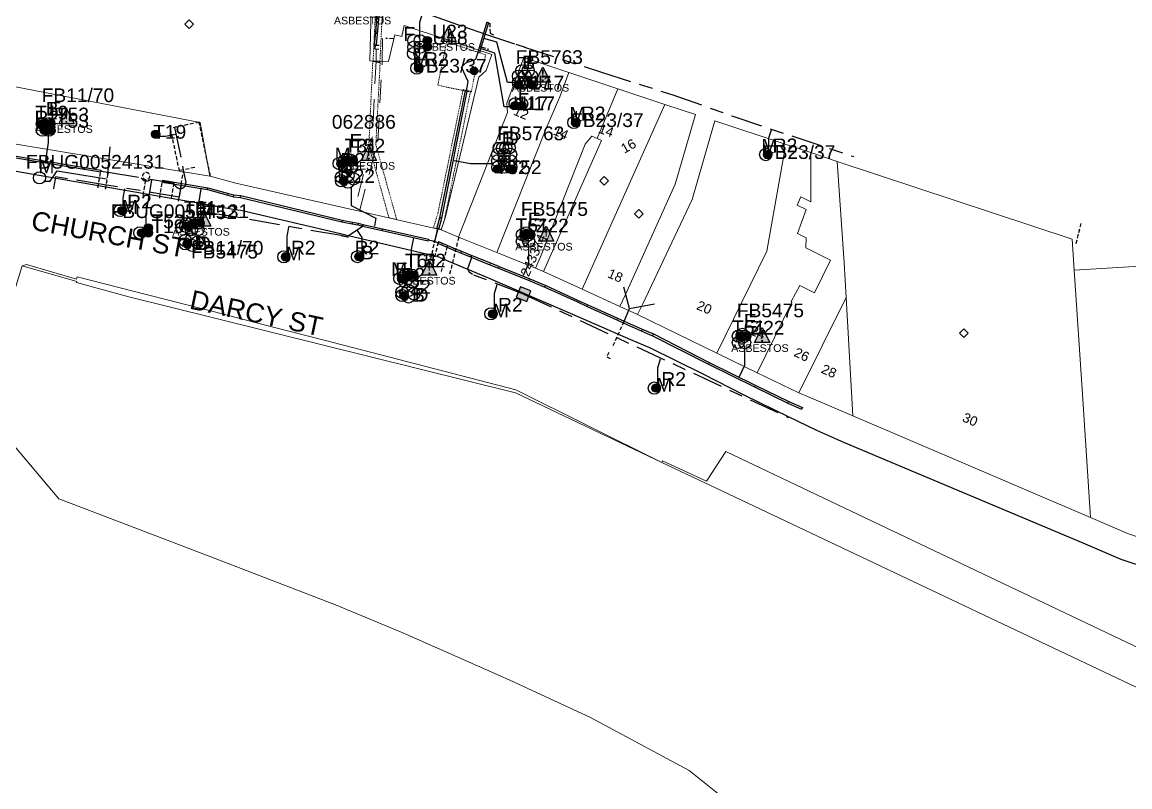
# Model space of a CAD drawing. Header units: metres. Extents: x 313711 to 315840, y 6256069 to 6257554.
# Drawn here: x 315224.9 to 315370.2, y 6256313 to 6256413.3 of the extents above; entities that cross this region are included whole.
import ezdxf
from ezdxf.enums import TextEntityAlignment as Align

# ---------------------------------------------------------------- set-up
doc = ezdxf.new("R2010")
doc.units = ezdxf.units.M
for name, pattern in [('Cable Exist UG', [8.2, 4, -1.2, 1.8, -1.2]), ('Dash', [5, 3, -2]), ('DASHED', [0.75, 0.5, -0.25]), ('HIDDEN', [0.375, 0.25, -0.125]), ('HIDDEN2', [0.1875, 0.125, -0.0625])]:
    doc.linetypes.add(name, pattern=pattern)
doc.layers.get('0').update_dxf_attribs({"color": 6})
for name, color, linetype in [('_User DUCT CONFIGS', 7, 'Continuous'), ('_User EARTHING', 7, 'Continuous'), ('Duct_SP_EXT', 7, 'Continuous'), ('Equip_LV_EXT', 7, 'Continuous'), ('Mains_HV_EXT', 7, 'Continuous'), ('Services_SP_EXT', 7, 'Continuous'), ('SupportsUG_SP_LV_SL_EXT', 7, 'Continuous'), ('Trench_SP_EXT', 7, 'Continuous')]:
    doc.layers.add(name, color=color, linetype=linetype)
for name, color, linetype, lineweight in [('Cadastre Easements_SP_EXT', 9, 'Continuous', 5), ('Cadastre Land Parcels_SP_EXT', 9, 'Continuous', 5), ('Cadastre Other Property_SP_EXT', 9, 'HIDDEN', 5), ('Cadastre Road Names_SP_HV_LV_SL_EXT', 9, 'Continuous', 5), ('Cadastre Roads_SP_EXT', 9, 'Continuous', 5)]:
    doc.layers.add(name, color=color, linetype=linetype, lineweight=lineweight)
doc.layers.add('UNKNOWN_FEATURES', color=1, linetype='DASHED', plot=False)
doc.styles.add('COLUMN_LABEL', font='arial.ttf')
doc.styles.add('iecNAME', font='times.ttf')
doc.styles.add('POLE_LABEL', font='arial.ttf')
doc.styles.get("Standard").update_dxf_attribs({"font": 'arial.ttf'})
doc.linetypes.add('Cable P UG', pattern='A,6,-0.5,["P",Standard,S=1.7,R=0,X=0.5,Y=-1],-2.9', length=9.4)

# ---------------------------------------------------------------- blocks, each defined once
blk = doc.blocks.new('COLUMN_EXT')
blk.add_hatch(color=256).paths.add_polyline_path([(-1.49, 1.48), (-1.49, -1.49), (1.48, -1.49), (1.48, 1.48)])
blk.add_lwpolyline([(-1.49, -1.49), (1.48, -1.49), (1.48, 1.48), (-1.49, 1.48)], close=True)
for tag, height, style, flags, p in [('ASSET_NUM', 2.5, 'COLUMN_LABEL', 8, (2, 2)), ('STRUCTURE_PLANT_NUMBER', 0.2, 'POLE_LABEL', 9, (1.81, 0.03)), ('STREET_CODE', 0.2, 'COLUMN_LABEL', 9, (1.81, -0.2))]:
    blk.add_attdef(tag, text='', height=height, dxfattribs=dict(style=style, flags=flags)).set_placement(p, align=Align.MIDDLE_LEFT)
at = {"flags": 1}
blk.add_attdef('Z', (1.81, -2.35), '', height=0.2, dxfattribs=at)
at = {"flags": 9}
for tag, p in [('COLUMN_TYPE', (1.81, -0.4)), ('OWNED_BY', (1.81, -0.6)), ('STATE', (1.81, -0.8)), ('USAGE', (1.81, -1)), ('STREETNAME', (1.81, -1.6)), ('SUBURB', (1.81, -1.8)), ('LEGEND', (1.81, -1.2)), ('LOCATION', (1.81, -1.4)), ('NOTES', (1.81, -2))]:
    blk.add_attdef(tag, text='', height=0.2, dxfattribs=at).set_placement(p, align=Align.MIDDLE_LEFT)
blk = doc.blocks.new('DUCT_EXT')
blk.add_circle((0, 0.8), 0.8)
at = {"flags": 1}
blk.add_attdef('Z', (0, 0), '', height=0.2, dxfattribs=at)
at = {"flags": 9}
for tag, p in [('DUCT_CODE', (0, 0)), ('XSECT_TYPE', (0, -0.2)), ('STATE', (0, -0.6)), ('FB_REFERENCE', (0, -0.4)), ('NOTES', (0, -0.8))]:
    blk.add_attdef(tag, text='', height=0.2, dxfattribs=at).set_placement(p, align=Align.MIDDLE_LEFT)
blk = doc.blocks.new('CCP_EXT')
at = {"flags": 9}
for tag, p in [('LEGEND', (0, -1.4)), ('STATE', (0, -1.8)), ('LIFE_SUPPORT', (0, -1.6)), ('NOTES', (0, -2))]:
    blk.add_attdef(tag, text='', height=0.2, dxfattribs=at).set_placement(p, align=Align.MIDDLE_LEFT)
blk.add_wipeout([(0, 0.57), (0.57, 0), (0, -0.57), (-0.57, 0)])
blk.add_lwpolyline([(-0.57, 0), (0, 0.57), (0.57, 0), (0, -0.57), (-0.57, 0)])
at = {"flags": 1}
blk.add_attdef('Z', (0, 0), '', height=0.2, dxfattribs=at)
at = {"flags": 9}
for tag, p in [('CCP_TYPE', (0, 0)), ('CONSTRUCTED_VOLTAGE', (0, -0.2)), ('OPERATING_VOLTAGE', (0, -0.6)), ('ORIENTATION', (0, -0.8)), ('OWNED_BY', (0, -1)), ('NO_PHASES', (0, -0.4)), ('USAGE', (0, -1.2))]:
    blk.add_attdef(tag, text='', height=0.2, dxfattribs=at).set_placement(p, align=Align.MIDDLE_LEFT)
blk = doc.blocks.new('WARNING_FEATURE_EXT')
h = blk.add_hatch(color=2)
h.dxf.hatch_style = 1
h.paths.add_polyline_path([(0, 1.99), (-0.99, 0), (1, 0)])
at = {"color": 18, "true_color": 0x000000}
blk.add_lwpolyline([(-0.99, 0), (0, 1.99), (1, 0)], close=True, dxfattribs=at)
at = {"color": 18, "true_color": 0x000000, "insert": (0, 0.87), "char_height": 1.5, "attachment_point": 5, "line_spacing_factor": 1.5, "style": 'iecNAME'}
blk.add_mtext_dynamic_manual_height_columns('!', width=1.5, gutter_width=4, heights=[0], dxfattribs=at)
at = {"color": 2, "flags": 1}
for tag, p in [('STATE', (1.19, 2.01)), ('HAZMAT_ID', (1.19, 0.72))]:
    blk.add_attdef(tag, p, '', height=0.8, dxfattribs=at)
at = {"color": 2}
blk.add_attdef('WARNING_TYPE', text='', height=1, dxfattribs=at).set_placement((-4.07, -1.22), (4.88, -1.22), align=Align.ALIGNED)
at = {"color": 2, "flags": 1}
blk.add_attdef('WARNING_DESC', text='', height=0.8, dxfattribs=at).set_placement((1.19, -0.56), align=Align.MIDDLE_CENTER)
blk = doc.blocks.new('CABLE_LARGE_EXT')
h = blk.add_hatch(color=256)
edge = h.paths.add_edge_path()
edge.add_arc((0, 0.55), 0.55, 0, 360)
blk.add_circle((0, 0.55), 0.55)
at = {"flags": 1}
blk.add_attdef('Z', (0, 0), '', height=0.2, dxfattribs=at)
at = {"flags": 9}
for tag, p in [('COND_CODE', (0, 0)), ('STATE', (0, -0.4)), ('XSECT_SIZE', (0, -0.6)), ('FB_REFERENCE', (0, -0.2)), ('NOTES', (0, -0.8))]:
    blk.add_attdef(tag, text='', height=0.2, dxfattribs=at).set_placement(p, align=Align.MIDDLE_LEFT)
blk = doc.blocks.new('CONNECTOR_NODE_EXT')
h = blk.add_hatch(color=256)
edge = h.paths.add_edge_path()
edge.add_arc((0, 0), 0.5, 0, 360)
blk.add_circle((0, 0), 0.5)
at = {"flags": 1}
blk.add_attdef('Z', (0, 0), '', height=0.2, dxfattribs=at)
at = {"flags": 9}
for tag, p in [('CONNECTOR_TYPE', (0, 0)), ('CONSTRUCTED_VOLTAGE', (0, -0.2)), ('OPERATING_VOLTAGE', (0, -0.6)), ('ORIENTATION', (0, -0.8)), ('SUBTYPE', (0, -1)), ('NO_PHASES', (0, -0.4)), ('USAGE', (0, -1.2)), ('NOTES', (0, -1.4))]:
    blk.add_attdef(tag, text='', height=0.2, dxfattribs=at).set_placement(p, align=Align.MIDDLE_LEFT)

msp = doc.modelspace()

# ---------------------------------------------------------------- linework, layer by layer
at = {"layer": '_User DUCT CONFIGS'}
for points in [[(315277.09, 6256411.27), (315277.09, 6256413.27), (315277.55, 6256414.83)], [(315288.98, 6256402.16), (315288.14, 6256402.16), (315286.91, 6256409.22), (315285.03, 6256409.81)], [(315289.5, 6256405.37), (315288.58, 6256405.38), (315287.18, 6256410.67), (315285.49, 6256411.16)], [(315277.08, 6256407.79), (315277.08, 6256408.68)], [(315297.65, 6256400.76), (315297.65, 6256401.6)], [(315228.33, 6256398.68), (315228.33, 6256397.49), (315227.95, 6256395.14)], [(315242.84, 6256398.32), (315243.69, 6256398.32), (315244.98, 6256398.59)], [(315322.85, 6256396.47), (315322.85, 6256398.11), (315323.21, 6256399.15)], [(315286.64, 6256394.71), (315283.7, 6256394.71), (315281.59, 6256395.11)], [(315227.73, 6256392.44), (315228.55, 6256392.44), (315229.47, 6256393.77), (315235.95, 6256392.73)], [(315241.18, 6256386.24), (315241.18, 6256388.18), (315241.9, 6256392.57)], [(315238.16, 6256389.2), (315238.16, 6256390.2), (315238.36, 6256391.41)], [(315247.93, 6256387.33), (315247.93, 6256388.68), (315248.38, 6256391.41)], [(315268.07, 6256391.71), (315268.07, 6256389.25), (315271.31, 6256387.59), (315271.12, 6256386.54)], [(315259.68, 6256383.02), (315259.68, 6256385.19), (315259.87, 6256386.39)], [(315269.49, 6256382.9), (315269.49, 6256385.06), (315268.89, 6256385.97)], [(315275.96, 6256380.52), (315275.96, 6256383.48), (315276.27, 6256384.98)], [(315291.31, 6256384.15), (315291.31, 6256381.58), (315290.65, 6256380.06)], [(315286.85, 6256375.54), (315286.85, 6256377.7), (315287.24, 6256378.87)], [(315319.65, 6256370.85), (315319.65, 6256368.27), (315318.99, 6256366.76)], [(315308.28, 6256365.8), (315308.28, 6256367.97), (315308.67, 6256369.14)]]:
    msp.add_lwpolyline(points, dxfattribs=at)
at = {"layer": 'Cadastre Easements_SP_EXT', "linetype": 'Dash'}
msp.add_lwpolyline([(315271.55, 6256397.72), (315272.15, 6256408.16), (315272.3, 6256419.72), (315270.27, 6256431.96), (315272.01, 6256438.96), (315272.33, 6256440.61), (315271.4, 6256440.82), (315271.03, 6256439.31), (315269.31, 6256432.2), (315271.38, 6256419.76), (315271.33, 6256408.18), (315270.84, 6256398.18), (315268.53, 6256388.63), (315269.16, 6256388.48), (315271.55, 6256397.72)], close=True, dxfattribs=at)
at = {"layer": 'Cadastre Land Parcels_SP_EXT', "linetype": 'Continuous'}
for points in [[(315207.09, 6256432.56), (315212.44, 6256407.01), (315248.27, 6256400.11), (315249.54, 6256393.1), (315249.58, 6256393.1), (315252.95, 6256392.16), (315267.21, 6256388.93), (315268.53, 6256388.63), (315269.16, 6256388.48), (315279.86, 6256386.06), (315280.39, 6256387.64), (315284.81, 6256406.09), (315285.77, 6256406.94), (315286.51, 6256409.03), (315275.03, 6256412.85), (315274.7, 6256411.41), (315273.81, 6256411.61), (315272.96, 6256408.14), (315270.52, 6256408.2), (315270.52, 6256408.2), (315270.8, 6256419.99)], [(315270.8, 6256419.99), (315270.52, 6256408.2), (315272.96, 6256408.14), (315273.81, 6256411.61), (315274.7, 6256411.41), (315275.03, 6256412.85), (315286.51, 6256409.03), (315285.77, 6256406.94), (315284.81, 6256406.09), (315280.39, 6256387.64), (315279.86, 6256386.06), (315282.15, 6256385.07), (315282.74, 6256386.66), (315288.58, 6256401.43), (315288.47, 6256402.64), (315290.73, 6256408.65), (315296.62, 6256406.68), (315303.04, 6256404.54), (315309.2, 6256402.5), (315313.23, 6256401.18), (315310.56, 6256392.05), (315304.06, 6256377.55), (315303.3, 6256376.01), (315305.65, 6256374.93), (315306.33, 6256376.36), (315312.8, 6256390.02), (315315.8, 6256400.33), (315324.89, 6256397.32), (315328.36, 6256396.17), (315331.82, 6256395.03), (315362.65, 6256384.82), (315362.94, 6256380.74), (315376.55, 6256381.61)], [(315380.85, 6256342.62), (315370.05, 6256346.18), (315365.05, 6256348.32), (315333.89, 6256361.65), (315330.21, 6256363.23), (315326.8, 6256364.68), (315321.35, 6256367.29), (315316.04, 6256369.88), (315305.65, 6256374.93), (315303.3, 6256376.01), (315298.35, 6256378.27), (315293.31, 6256380.58), (315292.25, 6256381.01), (315287.16, 6256383.06), (315287.16, 6256383.06), (315282.15, 6256385.07), (315279.86, 6256386.06), (315269.16, 6256388.48), (315268.53, 6256388.63), (315267.21, 6256388.93), (315252.95, 6256392.16), (315249.58, 6256393.1), (315249.54, 6256393.1), (315215.04, 6256398.76)], [(315379.46, 6256322.08), (315320.02, 6256350.24), (315320.02, 6256350.24), (315308.83, 6256355.54), (315289.64, 6256364.69), (315264.44, 6256370.94), (315249.83, 6256374.57), (315238.89, 6256377.28), (315232.01, 6256379.13), (315232.05, 6256379.27), (315224.9, 6256381.34), (315222.93, 6256374.92), (315219.7, 6256371.51), (315222.28, 6256359.61), (315229.7, 6256350.78), (315231.66, 6256350.03), (315250.21, 6256342.93), (315266.02, 6256336.88), (315274.83, 6256333.18), (315288.79, 6256327.03), (315299.48, 6256322.11), (315312.39, 6256315.16), (315318.99, 6256309.91)], [(315224.9, 6256381.34), (315225.48, 6256381.51), (315232.03, 6256379.56), (315232.13, 6256379.9), (315241.16, 6256377.59), (315249.96, 6256375.32), (315258.18, 6256373.21), (315264.53, 6256371.58), (315274.33, 6256369.06), (315289.67, 6256365.07), (315308.83, 6256355.54), (315308.92, 6256355.75), (315314.68, 6256353.08), (315317.21, 6256356.99), (315321.91, 6256354.75), (315379.8, 6256327.2)]]:
    msp.add_lwpolyline(points, dxfattribs=at)
for points in [[(315293.6, 6256399.26), (315295.43, 6256403.47), (315296.62, 6256406.68), (315290.73, 6256408.65), (315288.47, 6256402.64), (315288.58, 6256401.43), (315282.74, 6256386.66), (315282.15, 6256385.07), (315287.16, 6256383.06), (315293.6, 6256399.26)], [(315248.27, 6256400.11), (315212.44, 6256407.01), (315213.95, 6256399.81), (315215.04, 6256398.76), (315249.54, 6256393.1), (315248.27, 6256400.11)], [(315303.04, 6256404.54), (315296.62, 6256406.68), (315295.43, 6256403.47), (315293.6, 6256399.26), (315287.16, 6256383.06), (315292.25, 6256381.01), (315292.9, 6256382.53), (315298.76, 6256397.3), (315299.66, 6256398.32), (315300.36, 6256398.01), (315303.04, 6256404.54)], [(315293.31, 6256380.58), (315298.35, 6256378.27), (315309.2, 6256402.5), (315303.04, 6256404.54), (315300.36, 6256398.01), (315300.93, 6256397.76), (315293.31, 6256380.58)], [(315304.06, 6256377.55), (315310.56, 6256392.05), (315313.23, 6256401.18), (315309.2, 6256402.5), (315298.35, 6256378.27), (315303.3, 6256376.01), (315304.06, 6256377.55)], [(315322.6, 6256383.25), (315324.9, 6256396.3), (315324.89, 6256397.32), (315315.8, 6256400.33), (315312.8, 6256390.02), (315306.33, 6256376.36), (315305.65, 6256374.93), (315316.04, 6256369.88), (315322.6, 6256383.25)], [(315300.93, 6256397.76), (315300.36, 6256398.01), (315299.66, 6256398.32), (315298.76, 6256397.3), (315292.9, 6256382.53), (315292.25, 6256381.01), (315293.31, 6256380.58), (315300.93, 6256397.76)], [(315328.36, 6256396.17), (315324.89, 6256397.32), (315324.9, 6256396.3), (315322.6, 6256383.25), (315316.04, 6256369.88), (315321.35, 6256367.29), (315325.9, 6256376.57), (315325.79, 6256376.63), (315326.91, 6256378.75), (315328.84, 6256377.79), (315330.96, 6256382.07), (315327.72, 6256383.68), (315327.75, 6256385.01), (315326.61, 6256385.56), (315327.76, 6256388.72), (315326.56, 6256389.29), (315327.06, 6256390.36), (315328.36, 6256389.74), (315328.36, 6256396.17)], [(315331.82, 6256395.03), (315328.36, 6256396.17), (315328.36, 6256389.74), (315327.06, 6256390.36), (315326.56, 6256389.29), (315327.76, 6256388.72), (315326.61, 6256385.56), (315327.75, 6256385.01), (315327.72, 6256383.68), (315330.96, 6256382.07), (315328.84, 6256377.79), (315326.91, 6256378.75), (315325.79, 6256376.63), (315325.9, 6256376.57), (315321.35, 6256367.29), (315326.8, 6256364.68), (315333, 6256377.18), (315332.74, 6256381.74), (315331.82, 6256395.03)], [(315391.32, 6256342.88), (315396.12, 6256343), (315411.45, 6256343.37), (315432.55, 6256343.89), (315435.19, 6256344.66), (315437.03, 6256346.7), (315437.62, 6256349.35), (315437.32, 6256354.15), (315436.38, 6256369.26), (315435.42, 6256384.75), (315434.69, 6256396.63), (315404.6, 6256394.95), (315405.28, 6256383.43), (315393.1, 6256382.66), (315378.22, 6256381.72), (315376.55, 6256381.61), (315362.94, 6256380.74), (315364.02, 6256364.52), (315365.05, 6256348.32), (315370.05, 6256346.18), (315380.85, 6256342.62), (315391.32, 6256342.88)], [(315364.02, 6256364.52), (315362.94, 6256380.74), (315362.65, 6256384.82), (315331.82, 6256395.03), (315332.74, 6256381.74), (315333, 6256377.18), (315333.89, 6256361.65), (315365.05, 6256348.32), (315364.02, 6256364.52)], [(315333, 6256377.18), (315326.8, 6256364.68), (315330.21, 6256363.23), (315333.89, 6256361.65), (315333, 6256377.18)]]:
    msp.add_lwpolyline(points, close=True, dxfattribs=at)
at = {"layer": 'Cadastre Other Property_SP_EXT', "linetype": 'HIDDEN2'}
for points in [[(315270.94, 6256408.13), (315271.83, 6256407.97), (315272.41, 6256419.72), (315270.89, 6256431.42), (315272.88, 6256440.01), (315271.99, 6256440.21), (315269.99, 6256431.51), (315271.51, 6256420.02), (315270.94, 6256408.13)], [(315283.82, 6256404.12), (315284.25, 6256406.34), (315285.18, 6256407.23), (315285.74, 6256408.99), (315280.59, 6256410.7), (315279.42, 6256405), (315283.82, 6256404.12)], [(315270.38, 6256397.13), (315273.02, 6256387.63), (315274.03, 6256387.41), (315271.3, 6256397.23), (315271.87, 6256408.06), (315270.9, 6256408.13), (315270.38, 6256397.13)], [(315279.88, 6256386.09), (315280.3, 6256387.39), (315283.72, 6256404.22), (315282.75, 6256404.45), (315279.45, 6256388.25), (315278.86, 6256386.3), (315279.88, 6256386.09)]]:
    msp.add_lwpolyline(points, close=True, dxfattribs=at)
at = {"layer": 'Cadastre Roads_SP_EXT', "linetype": 'Continuous'}
msp.add_lwpolyline([(315225.48, 6256381.51), (315224.9, 6256381.34), (315232.05, 6256379.27), (315232.01, 6256379.13), (315238.89, 6256377.28), (315249.83, 6256374.57), (315264.44, 6256370.94), (315289.64, 6256364.69), (315308.83, 6256355.54), (315289.67, 6256365.07), (315274.33, 6256369.06), (315264.53, 6256371.58), (315258.18, 6256373.21), (315249.96, 6256375.32), (315241.16, 6256377.59), (315232.13, 6256379.9), (315232.03, 6256379.56), (315225.48, 6256381.51)], close=True, dxfattribs=at)
at = {"layer": 'Duct_SP_EXT'}
for p, q in [((315271.85, 6256418.3), (315271.1, 6256410.28)), ((315272.09, 6256418.3), (315271.34, 6256410.26)), ((315285.87, 6256413.28), (315284.9, 6256410.1)), ((315286.1, 6256413.21), (315285.13, 6256410.03)), ((315285.87, 6256413.28), (315285.99, 6256413.24)), ((315286.1, 6256413.21), (315285.99, 6256413.24)), ((315271.1, 6256410.28), (315271.22, 6256410.27)), ((315271.34, 6256410.26), (315271.22, 6256410.27)), ((315284.9, 6256410.1), (315284.68, 6256409.35)), ((315284.9, 6256410.1), (315285.02, 6256410.06)), ((315284.9, 6256410.1), (315285.02, 6256410.06)), ((315285.13, 6256410.03), (315284.91, 6256409.28)), ((315285.13, 6256410.03), (315285.02, 6256410.06)), ((315285.13, 6256410.03), (315285.02, 6256410.06)), ((315284.68, 6256409.35), (315284.79, 6256409.31)), ((315284.91, 6256409.28), (315284.79, 6256409.31)), ((315279.71, 6256387.64), (315283.06, 6256404.3)), ((315279.94, 6256387.58), (315283.3, 6256404.25)), ((315283.06, 6256404.3), (315283.18, 6256404.27)), ((315283.3, 6256404.25), (315283.18, 6256404.27)), ((315219.53, 6256396.21), (315235.19, 6256393.64)), ((315219.57, 6256396.45), (315235.23, 6256393.87)), ((315235.23, 6256393.87), (315235.21, 6256393.76)), ((315235.19, 6256393.64), (315235.21, 6256393.76)), ((315243.29, 6256392.31), (315243.31, 6256392.43)), ((315243.32, 6256392.55), (315243.31, 6256392.43)), ((315243.32, 6256392.55), (315249.25, 6256391.57)), ((315243.29, 6256392.31), (315249.2, 6256391.34)), ((315249.2, 6256391.34), (315249.22, 6256391.46)), ((315249.2, 6256391.34), (315251.9, 6256390.6)), ((315249.25, 6256391.57), (315249.22, 6256391.46)), ((315249.25, 6256391.57), (315251.97, 6256390.83)), ((315251.9, 6256390.6), (315251.93, 6256390.71)), ((315251.9, 6256390.6), (315252.61, 6256390.39)), ((315251.97, 6256390.83), (315251.93, 6256390.71)), ((315251.97, 6256390.83), (315252.66, 6256390.63)), ((315252.61, 6256390.39), (315252.64, 6256390.51)), ((315252.61, 6256390.39), (315253.54, 6256390.29)), ((315252.66, 6256390.63), (315252.64, 6256390.51)), ((315252.66, 6256390.63), (315253.58, 6256390.53)), ((315253.54, 6256390.29), (315253.56, 6256390.41)), ((315253.54, 6256390.29), (315266.84, 6256387.09)), ((315253.58, 6256390.53), (315253.56, 6256390.41)), ((315253.58, 6256390.53), (315266.89, 6256387.32)), ((315266.84, 6256387.09), (315266.87, 6256387.2)), ((315266.84, 6256387.09), (315268.19, 6256386.83)), ((315266.89, 6256387.32), (315266.87, 6256387.2)), ((315266.89, 6256387.32), (315268.24, 6256387.07)), ((315268.19, 6256386.83), (315268.22, 6256386.95)), ((315268.19, 6256386.83), (315268.93, 6256386.69)), ((315268.24, 6256387.07), (315268.22, 6256386.95)), ((315268.24, 6256387.07), (315268.99, 6256386.93)), ((315268.93, 6256386.69), (315268.96, 6256386.81)), ((315268.93, 6256386.69), (315269.54, 6256386.53)), ((315268.99, 6256386.93), (315268.96, 6256386.81)), ((315268.99, 6256386.93), (315269.6, 6256386.77)), ((315269.54, 6256386.53), (315269.57, 6256386.65)), ((315269.54, 6256386.53), (315269.57, 6256386.65)), ((315269.6, 6256386.77), (315269.57, 6256386.65)), ((315269.6, 6256386.77), (315269.57, 6256386.65)), ((315269.6, 6256386.77), (315272.17, 6256386.19)), ((315279.32, 6256386.21), (315279.71, 6256387.64)), ((315279.55, 6256386.14), (315279.94, 6256387.58)), ((315279.71, 6256387.64), (315279.83, 6256387.61)), ((315279.94, 6256387.58), (315279.83, 6256387.61)), ((315269.54, 6256386.53), (315272.12, 6256385.95)), ((315272.12, 6256385.95), (315272.14, 6256386.07)), ((315272.12, 6256385.95), (315272.14, 6256386.07)), ((315272.12, 6256385.95), (315278.18, 6256384.59)), ((315272.17, 6256386.19), (315272.14, 6256386.07)), ((315272.17, 6256386.19), (315272.14, 6256386.07)), ((315272.17, 6256386.19), (315278.23, 6256384.83)), ((315279.32, 6256386.21), (315279.43, 6256386.17)), ((315279.55, 6256386.14), (315279.43, 6256386.17)), ((315278.18, 6256384.59), (315278.2, 6256384.71)), ((315278.23, 6256384.83), (315278.2, 6256384.71)), ((315279.42, 6256384.28), (315279.46, 6256384.39)), ((315279.42, 6256384.28), (315279.92, 6256384.08)), ((315279.51, 6256384.5), (315279.46, 6256384.39)), ((315279.51, 6256384.5), (315280.01, 6256384.3)), ((315279.92, 6256384.08), (315279.96, 6256384.19)), ((315279.92, 6256384.08), (315279.96, 6256384.19)), ((315279.92, 6256384.08), (315279.92, 6256384.08)), ((315279.92, 6256384.08), (315281.45, 6256383.42)), ((315280.01, 6256384.3), (315279.96, 6256384.19)), ((315280.01, 6256384.3), (315279.96, 6256384.19)), ((315280.01, 6256384.3), (315280.01, 6256384.3)), ((315280.01, 6256384.3), (315281.54, 6256383.64)), ((315281.54, 6256383.64), (315281.49, 6256383.53)), ((315281.54, 6256383.64), (315281.83, 6256383.53)), ((315281.45, 6256383.42), (315281.49, 6256383.53)), ((315281.45, 6256383.42), (315281.74, 6256383.3)), ((315281.74, 6256383.3), (315281.78, 6256383.41)), ((315281.74, 6256383.3), (315281.78, 6256383.41)), ((315281.74, 6256383.3), (315282.43, 6256383.02)), ((315281.83, 6256383.53), (315281.78, 6256383.41)), ((315281.83, 6256383.53), (315281.78, 6256383.41)), ((315281.83, 6256383.53), (315282.52, 6256383.25)), ((315282.43, 6256383.02), (315282.47, 6256383.14)), ((315282.43, 6256383.02), (315282.47, 6256383.14)), ((315282.43, 6256383.02), (315282.43, 6256383.02)), ((315282.43, 6256383.02), (315283.8, 6256382.48)), ((315282.52, 6256383.25), (315282.47, 6256383.14)), ((315282.52, 6256383.25), (315282.47, 6256383.14)), ((315282.52, 6256383.25), (315282.52, 6256383.25)), ((315282.52, 6256383.25), (315283.89, 6256382.7)), ((315283.8, 6256382.48), (315283.84, 6256382.59)), ((315283.8, 6256382.48), (315283.84, 6256382.59)), ((315283.8, 6256382.48), (315286.26, 6256381.48)), ((315283.89, 6256382.7), (315283.84, 6256382.59)), ((315283.89, 6256382.7), (315283.84, 6256382.59)), ((315283.89, 6256382.7), (315286.35, 6256381.71)), ((315286.26, 6256381.48), (315286.31, 6256381.59)), ((315286.26, 6256381.48), (315287.38, 6256381.03)), ((315286.35, 6256381.71), (315286.31, 6256381.59)), ((315286.35, 6256381.71), (315287.47, 6256381.25)), ((315287.38, 6256381.03), (315287.43, 6256381.14)), ((315287.38, 6256381.03), (315287.43, 6256381.14)), ((315287.38, 6256381.03), (315287.38, 6256381.03)), ((315287.38, 6256381.03), (315291.43, 6256379.41)), ((315287.47, 6256381.25), (315287.43, 6256381.14)), ((315287.47, 6256381.25), (315287.43, 6256381.14)), ((315287.47, 6256381.25), (315287.47, 6256381.25)), ((315287.47, 6256381.25), (315291.52, 6256379.63)), ((315291.43, 6256379.41), (315291.47, 6256379.52)), ((315291.43, 6256379.41), (315293.49, 6256378.53)), ((315291.52, 6256379.63), (315291.47, 6256379.52)), ((315291.52, 6256379.63), (315293.59, 6256378.75)), ((315293.49, 6256378.53), (315293.54, 6256378.64)), ((315293.49, 6256378.53), (315293.54, 6256378.64)), ((315293.49, 6256378.53), (315293.49, 6256378.53)), ((315293.49, 6256378.53), (315297.74, 6256376.59)), ((315293.59, 6256378.75), (315293.54, 6256378.64)), ((315293.59, 6256378.75), (315293.54, 6256378.64)), ((315293.59, 6256378.75), (315293.59, 6256378.75)), ((315293.59, 6256378.75), (315297.84, 6256376.8)), ((315297.74, 6256376.59), (315297.79, 6256376.69)), ((315297.74, 6256376.59), (315299.02, 6256376.01)), ((315297.84, 6256376.8), (315297.79, 6256376.69)), ((315297.84, 6256376.8), (315299.12, 6256376.22)), ((315299.02, 6256376.01), (315299.07, 6256376.12)), ((315299.02, 6256376.01), (315299.07, 6256376.12)), ((315299.02, 6256376.01), (315299.02, 6256376.01)), ((315299.02, 6256376.01), (315302.92, 6256374.23)), ((315299.12, 6256376.22), (315299.07, 6256376.12)), ((315299.12, 6256376.22), (315299.07, 6256376.12)), ((315299.12, 6256376.22), (315299.12, 6256376.22)), ((315299.12, 6256376.22), (315303.02, 6256374.45)), ((315302.92, 6256374.23), (315302.97, 6256374.34)), ((315302.92, 6256374.23), (315303.77, 6256373.85)), ((315303.02, 6256374.45), (315302.97, 6256374.34)), ((315303.02, 6256374.45), (315303.87, 6256374.07)), ((315303.77, 6256373.85), (315303.82, 6256373.96)), ((315303.77, 6256373.85), (315303.82, 6256373.96)), ((315303.77, 6256373.85), (315306.13, 6256372.8)), ((315303.87, 6256374.07), (315303.82, 6256373.96)), ((315303.87, 6256374.07), (315303.82, 6256373.96)), ((315303.87, 6256374.07), (315306.23, 6256373.02)), ((315306.13, 6256372.8), (315306.18, 6256372.91)), ((315306.13, 6256372.8), (315306.18, 6256372.91)), ((315306.13, 6256372.8), (315306.13, 6256372.8)), ((315306.13, 6256372.8), (315307.62, 6256372.17)), ((315306.23, 6256373.02), (315306.18, 6256372.91)), ((315306.23, 6256373.02), (315306.18, 6256372.91)), ((315306.23, 6256373.02), (315306.23, 6256373.02)), ((315306.23, 6256373.02), (315307.72, 6256372.39)), ((315307.62, 6256372.17), (315307.67, 6256372.28)), ((315307.62, 6256372.17), (315314.94, 6256368.42)), ((315307.72, 6256372.39), (315307.67, 6256372.28)), ((315307.72, 6256372.39), (315315.05, 6256368.64)), ((315314.94, 6256368.42), (315314.99, 6256368.53)), ((315314.94, 6256368.42), (315320.98, 6256365.47)), ((315315.05, 6256368.64), (315314.99, 6256368.53)), ((315315.05, 6256368.64), (315321.09, 6256365.69)), ((315320.98, 6256365.47), (315321.04, 6256365.58)), ((315320.98, 6256365.47), (315321.04, 6256365.58)), ((315320.98, 6256365.47), (315320.98, 6256365.47)), ((315320.98, 6256365.47), (315325.36, 6256363.33)), ((315321.09, 6256365.69), (315321.04, 6256365.58)), ((315321.09, 6256365.69), (315321.04, 6256365.58)), ((315321.09, 6256365.69), (315321.09, 6256365.69)), ((315321.09, 6256365.69), (315325.47, 6256363.55)), ((315325.36, 6256363.33), (315325.42, 6256363.44)), ((315325.36, 6256363.33), (315327.17, 6256362.52)), ((315325.47, 6256363.55), (315325.42, 6256363.44)), ((315325.47, 6256363.55), (315327.27, 6256362.74)), ((315327.17, 6256362.52), (315327.22, 6256362.63)), ((315327.27, 6256362.74), (315327.22, 6256362.63))]:
    msp.add_line(p, q, dxfattribs=at)
at = {"layer": 'Trench_SP_EXT', "linetype": 'Cable Exist UG'}
for points in [[(315275.82, 6256416.29), (315278.84, 6256414.12), (315282.95, 6256412.65), (315285.71, 6256411.69), (315289.66, 6256410.39), (315290.88, 6256409.99)], [(315271.22, 6256410.28), (315271.19, 6256409.77)], [(315290.82, 6256410.01), (315300.89, 6256406.71), (315310.25, 6256403.77), (315318.12, 6256400.96)], [(315282.54, 6256407.38), (315283.13, 6256407.94), (315284.4, 6256408.41), (315284.72, 6256409.35)], [(315283.18, 6256404.27), (315283.41, 6256405.52), (315282.54, 6256407.38)], [(315318.12, 6256400.96), (315334.01, 6256395.66)], [(315236.15, 6256393.3), (315236.44, 6256396.92)], [(315235.96, 6256391.91), (315229.28, 6256393.01), (315229.02, 6256391.41)], [(315235.21, 6256393.76), (315236.2, 6256393.59), (315236.15, 6256393.3)], [(315245.77, 6256392), (315245.5, 6256390.35), (315235.96, 6256391.91)], [(315267.69, 6256385.27), (315269.7, 6256386.63)], [(315290.69, 6256377.63), (315283.98, 6256380.19), (315283.55, 6256380.49), (315283.35, 6256381), (315283.9, 6256382.4), (315283.7, 6256382.63)], [(315303.82, 6256373.96), (315304.58, 6256375.74), (315303.82, 6256378.52)], [(315290.69, 6256377.63), (315325.38, 6256361.45)], [(315304.58, 6256375.74), (315307.85, 6256376.35)]]:
    msp.add_lwpolyline(points, dxfattribs=at)
for points in [[(315244.88, 6256399.48), (315246.04, 6256393.91), (315246.38, 6256392.27), (315246.38, 6256392.27, -0.271445), (315246.18, 6256391.67), (315246.18, 6256391.67), (315246.17, 6256391.66), (315246.17, 6256391.66, -0.466591), (315244.99, 6256391.84), (315244.99, 6256391.84), (315244.79, 6256392.19)], [(315236.15, 6256393.3), (315236.2, 6256393.59), (315240.5, 6256392.89), (315240.52, 6256392.86), (315240.52, 6256392.86, 0.489847), (315241.73, 6256392.67), (315241.73, 6256392.67), (315241.75, 6256392.68), (315243.31, 6256392.43), (315244.79, 6256392.19)], [(315267.71, 6256385.07, 0.001611), (315266.75, 6256385.29), (315266.75, 6256385.29), (315266.73, 6256385.29), (315252.25, 6256387.83), (315251.92, 6256387.88), (315249.01, 6256388.31)], [(315279.41, 6256386.17), (315279.04, 6256384.7), (315279.04, 6256384.7, -0.406612), (315278.8, 6256384.58), (315278.8, 6256384.58), (315278.22, 6256384.7)], [(315279.42, 6256386.17), (315279.04, 6256384.7), (315279.04, 6256384.7, 0.528039), (315279.14, 6256384.49), (315279.14, 6256384.49), (315279.45, 6256384.4)]]:
    msp.add_lwpolyline(points, format="xyb", dxfattribs=at)
at = {"layer": 'UNKNOWN_FEATURES'}
for points in [[(315285.99, 6256413.24), (315286.26, 6256413.11), (315286.28, 6256411.83), (315286.77, 6256411.63)], [(315271.22, 6256410.28), (315271.83, 6256410.26)], [(315273.6, 6256411.1), (315272.62, 6256411.16)], [(315285.2, 6256410.01), (315286.14, 6256409.72)], [(315271.19, 6256409.77), (315271.83, 6256409.75)], [(315249.59, 6256393.12), (315248.12, 6256400.16), (315244.32, 6256399.36), (315245.48, 6256393.79)], [(315247.53, 6256394.22), (315245.48, 6256393.79)], [(315234.85, 6256391.55), (315235.21, 6256393.76)], [(315235.84, 6256391.38), (315236.15, 6256393.3)], [(315240.77, 6256390.57), (315241.08, 6256392.42)], [(315242.94, 6256390.22), (315243.31, 6256392.43)], [(315245.41, 6256389.81), (315246.05, 6256393.7)], [(315244.79, 6256392.19), (315244.42, 6256389.97)], [(315363.18, 6256384.25), (315363.75, 6256386.52), (315363.85, 6256386.9)], [(315279.42, 6256386.31), (315278.25, 6256381.29)], [(315282.17, 6256385.09), (315280.96, 6256380.13)], [(315279.46, 6256384.39), (315278.67, 6256381.08)], [(315280.66, 6256383.89), (315279.86, 6256380.57)], [(315302.43, 6256370.87), (315303.84, 6256373.95)], [(315301.86, 6256369.97), (315301.59, 6256369.38), (315302.23, 6256369.13)]]:
    msp.add_lwpolyline(points, dxfattribs=at)
msp.add_lwpolyline([(315241.1, 6256393.57, -10.414517), (315240.93, 6256393.51)], format="xyb", dxfattribs=at)

# ---------------------------------------------------------------- block references
at = {"layer": '_User DUCT CONFIGS'}
for name, p, rotation in [('DUCT_EXT', (315277.08, 6256410.86), 90.03872290662906), ('DUCT_EXT', (315277.91, 6256410.84), 90.03872290662906), ('CABLE_LARGE_EXT', (315278.59, 6256410.87), 90.03872290662906), ('DUCT_EXT', (315277.05, 6256409.17), 90.08500437027824), ('DUCT_EXT', (315277.08, 6256410.02), 90.03872290662906), ('DUCT_EXT', (315277.9, 6256409.16), 90.03872290662906), ('DUCT_EXT', (315277.92, 6256410), 90.03872290662906), ('CABLE_LARGE_EXT', (315278.6, 6256410.04), 90.03872290662906), ('DUCT_EXT', (315277.48, 6256407.26), 90.08500437027824), ('CABLE_LARGE_EXT', (315277.48, 6256407.26), 90.0850043702788), ('DUCT_EXT', (315228.35, 6256399.97), 89.92057591336805), ('DUCT_EXT', (315228.35, 6256399.12), 89.92057591336805), ('DUCT_EXT', (315228.35, 6256399.12), 89.92057591336805), ('CABLE_LARGE_EXT', (315228.35, 6256399.97), 89.92057591336805), ('CABLE_LARGE_EXT', (315228.35, 6256399.12), 89.92057591336805), ('DUCT_EXT', (315229.2, 6256399.97), 89.92057591336805), ('DUCT_EXT', (315229.2, 6256399.12), 89.92057591336805), ('CABLE_LARGE_EXT', (315229.2, 6256399.97), 89.92057591336805), ('CABLE_LARGE_EXT', (315229.2, 6256399.12), 89.92057591336805), ('DUCT_EXT', (315298.07, 6256400.12), 90.08500437027824), ('CABLE_LARGE_EXT', (315298.07, 6256400.12), 90.0850043702788), ('DUCT_EXT', (315323.25, 6256395.92), 90.0850043702788), ('DUCT_EXT', (315267.3, 6256394.73), 90), ('CABLE_LARGE_EXT', (315267.3, 6256394.73), 90), ('DUCT_EXT', (315268.02, 6256395.16), 90), ('CABLE_LARGE_EXT', (315268.02, 6256395.16), 90), ('DUCT_EXT', (315268.87, 6256395.16), 90), ('CABLE_LARGE_EXT', (315268.87, 6256395.16), 90), ('CABLE_LARGE_EXT', (315323.25, 6256395.92), 90.0850043702788), ('DUCT_EXT', (315268.02, 6256394.31), 90), ('DUCT_EXT', (315268.44, 6256393.15), 90), ('DUCT_EXT', (315268.87, 6256394.31), 90), ('DUCT_EXT', (315227.16, 6256392.06), 359.8061481892948), ('DUCT_EXT', (315267.58, 6256392.94), 90), ('DUCT_EXT', (315267.6, 6256392.49), 90), ('CABLE_LARGE_EXT', (315267.62, 6256392.49), 90), ('DUCT_EXT', (315268.44, 6256392.3), 90), ('DUCT_EXT', (315269.16, 6256392.72), 90), ('DUCT_EXT', (315238.57, 6256388.58), 89.97872526091783), ('CABLE_LARGE_EXT', (315238.57, 6256388.58), 89.97872526091783), ('DUCT_EXT', (315247.17, 6256386.51), 89.9794045445313), ('CABLE_LARGE_EXT', (315247.17, 6256386.51), 89.9794045445313), ('DUCT_EXT', (315247.92, 6256386.93), 89.9794045445313), ('DUCT_EXT', (315247.92, 6256386.08), 89.9794045445313), ('CABLE_LARGE_EXT', (315247.92, 6256386.93), 89.9794045445313), ('DUCT_EXT', (315248.77, 6256386.93), 89.9794045445313), ('DUCT_EXT', (315248.77, 6256386.08), 89.9794045445313), ('CABLE_LARGE_EXT', (315248.77, 6256386.93), 89.9794045445313), ('DUCT_EXT', (315241.13, 6256385.64), 89.80174549372317), ('CABLE_LARGE_EXT', (315241.13, 6256385.64), 89.80174549372317), ('DUCT_EXT', (315247.09, 6256384.66), 90), ('DUCT_EXT', (315247.95, 6256384.87), 90), ('DUCT_EXT', (315248.68, 6256384.44), 90), ('DUCT_EXT', (315291.32, 6256385.41), 89.95371849291912), ('DUCT_EXT', (315291.32, 6256384.57), 89.95371849291912), ('DUCT_EXT', (315291.81, 6256385.23), 90), ('CABLE_LARGE_EXT', (315291.32, 6256385.41), 89.95371849291912), ('DUCT_EXT', (315291.85, 6256385.64), 90), ('DUCT_EXT', (315292.14, 6256385.4), 89.95371849291912), ('DUCT_EXT', (315292.14, 6256385.4), 90), ('DUCT_EXT', (315292.15, 6256384.56), 89.95371849291912), ('CABLE_LARGE_EXT', (315292.14, 6256385.4), 90), ('DUCT_EXT', (315247.11, 6256384.21), 90), ('CABLE_LARGE_EXT', (315247.11, 6256384.21), 90), ('DUCT_EXT', (315247.95, 6256384.02), 90), ('DUCT_EXT', (315260.03, 6256382.51), 90.08500437027824), ('CABLE_LARGE_EXT', (315260.01, 6256382.51), 90.08500437027824), ('DUCT_EXT', (315269.7, 6256382.53), 90.08500437027824), ('CABLE_LARGE_EXT', (315269.63, 6256382.53), 90.08500437027824), ('DUCT_EXT', (315275.96, 6256380.09), 90), ('DUCT_EXT', (315276.81, 6256380.09), 90), ('DUCT_EXT', (315275.24, 6256379.67), 90), ('CABLE_LARGE_EXT', (315275.24, 6256379.67), 90), ('DUCT_EXT', (315275.96, 6256379.24), 90), ('CABLE_LARGE_EXT', (315275.96, 6256380.09), 90), ('DUCT_EXT', (315276.81, 6256379.24), 90), ('CABLE_LARGE_EXT', (315276.81, 6256380.09), 90), ('DUCT_EXT', (315275.52, 6256377.88), 90), ('DUCT_EXT', (315275.54, 6256377.43), 90), ('CABLE_LARGE_EXT', (315275.56, 6256377.43), 90), ('DUCT_EXT', (315276.38, 6256378.09), 90), ('DUCT_EXT', (315276.38, 6256377.24), 90), ('DUCT_EXT', (315277.1, 6256377.66), 90), ('DUCT_EXT', (315287.2, 6256375.03), 90.08500437027824), ('CABLE_LARGE_EXT', (315287.18, 6256375.03), 90.08500437027824), ('DUCT_EXT', (315319.66, 6256372.11), 89.95371849291912), ('DUCT_EXT', (315319.66, 6256371.27), 89.95371849291912), ('DUCT_EXT', (315320.15, 6256371.93), 90), ('CABLE_LARGE_EXT', (315319.66, 6256372.11), 89.95371849291912), ('DUCT_EXT', (315320.19, 6256372.34), 90), ('DUCT_EXT', (315320.48, 6256372.09), 89.95371849291912), ('DUCT_EXT', (315320.48, 6256372.09), 90), ('DUCT_EXT', (315320.49, 6256371.26), 89.95371849291912), ('CABLE_LARGE_EXT', (315320.48, 6256372.09), 90), ('DUCT_EXT', (315308.64, 6256365.3), 90.08500437027824), ('CABLE_LARGE_EXT', (315308.61, 6256365.3), 90.08500437027824)]:
    msp.add_blockref(name, p, dxfattribs=dict(at, rotation=rotation))
for name, p in [('DUCT_EXT', (315290.01, 6256405.4)), ('DUCT_EXT', (315290.44, 6256406.1)), ('DUCT_EXT', (315290.86, 6256405.4)), ('DUCT_EXT', (315291.29, 6256406.1)), ('DUCT_EXT', (315291.71, 6256405.4)), ('DUCT_EXT', (315290.01, 6256404.55)), ('CABLE_LARGE_EXT', (315290.01, 6256404.55)), ('DUCT_EXT', (315290.86, 6256404.55)), ('DUCT_EXT', (315291.71, 6256404.55)), ('CABLE_LARGE_EXT', (315291.71, 6256404.55)), ('DUCT_EXT', (315289.58, 6256401.77)), ('CABLE_LARGE_EXT', (315289.58, 6256401.77)), ('DUCT_EXT', (315290.43, 6256401.78)), ('CABLE_LARGE_EXT', (315290.46, 6256401.77)), ('CABLE_LARGE_EXT', (315227.41, 6256399.37)), ('CABLE_LARGE_EXT', (315242.42, 6256398.04)), ('DUCT_EXT', (315287.28, 6256395.14)), ('DUCT_EXT', (315287.48, 6256395.96)), ('DUCT_EXT', (315287.92, 6256395.97)), ('DUCT_EXT', (315288.13, 6256395.14)), ('DUCT_EXT', (315288.36, 6256396)), ('DUCT_EXT', (315288.8, 6256396)), ('DUCT_EXT', (315288.98, 6256395.14)), ('DUCT_EXT', (315287.28, 6256394.29)), ('DUCT_EXT', (315288.13, 6256394.29)), ('DUCT_EXT', (315288.98, 6256394.29)), ('DUCT_EXT', (315287.31, 6256393.46)), ('CABLE_LARGE_EXT', (315287.31, 6256393.46)), ('DUCT_EXT', (315288.16, 6256393.46)), ('DUCT_EXT', (315289.01, 6256393.46)), ('CABLE_LARGE_EXT', (315289.01, 6256393.46)), ('CABLE_LARGE_EXT', (315241.45, 6256385.75)), ('CABLE_LARGE_EXT', (315241.45, 6256385.1))]:
    msp.add_blockref(name, p, dxfattribs=at)
at = {"layer": '_User EARTHING'}
ref = msp.add_blockref('WARNING_FEATURE_EXT', (315269.87, 6256414.2), dxfattribs=at)
ref.add_attrib('WARNING_TYPE', 'ASBESTOS', (315265.8, 6256412.99), dxfattribs={"layer": '0', "color": 2, "height": 1})
ref = msp.add_blockref('WARNING_FEATURE_EXT', (315280.85, 6256410.75), dxfattribs=at)
ref.add_attrib('WARNING_TYPE', 'ASBESTOS', (315276.78, 6256409.53), dxfattribs={"layer": '0', "color": 2, "height": 1})
ref = msp.add_blockref('WARNING_FEATURE_EXT', (315293.21, 6256405.4), dxfattribs=at)
ref.add_attrib('WARNING_TYPE', 'ASBESTOS', (315289.14, 6256404.18), dxfattribs={"layer": '0', "color": 2, "height": 1})
ref = msp.add_blockref('WARNING_FEATURE_EXT', (315230.7, 6256399.97), dxfattribs=at)
ref.add_attrib('WARNING_TYPE', 'ASBESTOS', (315226.63, 6256398.76), dxfattribs={"layer": '0', "color": 2, "height": 1})
ref = msp.add_blockref('WARNING_FEATURE_EXT', (315270.37, 6256395.16), dxfattribs=at)
ref.add_attrib('WARNING_TYPE', 'ASBESTOS', (315266.3, 6256393.94), dxfattribs={"layer": '0', "color": 2, "height": 1})
ref = msp.add_blockref('WARNING_FEATURE_EXT', (315248.67, 6256386.51), dxfattribs=at)
ref.add_attrib('WARNING_TYPE', 'ASBESTOS', (315244.61, 6256385.29), dxfattribs={"layer": '0', "color": 2, "height": 1})
ref = msp.add_blockref('WARNING_FEATURE_EXT', (315293.65, 6256384.56), dxfattribs=at)
ref.add_attrib('WARNING_TYPE', 'ASBESTOS', (315289.59, 6256383.34), dxfattribs={"layer": '0', "color": 2, "height": 1})
ref = msp.add_blockref('WARNING_FEATURE_EXT', (315278.31, 6256380.09), dxfattribs=at)
ref.add_attrib('WARNING_TYPE', 'ASBESTOS', (315274.24, 6256378.88), dxfattribs={"layer": '0', "color": 2, "height": 1})
ref = msp.add_blockref('WARNING_FEATURE_EXT', (315321.99, 6256371.26), dxfattribs=at)
ref.add_attrib('WARNING_TYPE', 'ASBESTOS', (315317.93, 6256370.04), dxfattribs={"layer": '0', "color": 2, "height": 1})
at = {"layer": 'Equip_LV_EXT'}
msp.add_blockref('CONNECTOR_NODE_EXT', (315284.2, 6256406.9), dxfattribs=at)
at = {"layer": 'SupportsUG_SP_LV_SL_EXT'}
ref = msp.add_blockref('COLUMN_EXT', (315290.69, 6256377.63), dxfattribs=dict(at, xscale=0.5, yscale=0.5, zscale=0.5, rotation=68.20002842943282))
ref.add_attrib('ASSET_NUM', '243374', dxfattribs={"layer": '0', "height": 1.25, "rotation": 66.1411, "style": 'COLUMN_LABEL'}).set_placement((315290.21, 6256380.31), align=Align.TOP_LEFT)

# ---------------------------------------------------------------- texts
at = {"layer": '_User DUCT CONFIGS'}
for s, p in [('U23', (315278.71, 6256411.15)), ('F', (315274.92, 6256410.83)), ('U18', (315278.73, 6256410.33)), ('M', (315276.11, 6256407.51)), ('FB23/37', (315276.33, 6256406.67)), ('R2', (315277.62, 6256407.55)), ('FB5763', (315289.66, 6256407.8)), ('B', (315290.51, 6256407.1)), ('F', (315290.96, 6256407.1)), ('U17', (315289.71, 6256404.45)), ('U17', (315291.41, 6256404.45)), ('FB11/70', (315227.46, 6256402.8)), ('F', (315289.92, 6256403.04)), ('B', (315228.01, 6256401.03)), ('E', (315228.4, 6256401.03)), ('U17', (315289.31, 6256401.75)), ('U17', (315290.19, 6256401.74)), ('T19', (315226.61, 6256400.53)), ('R2', (315226.52, 6256399.87)), ('T53', (315229.33, 6256400.27)), ('T53', (315229.33, 6256399.43)), ('M', (315296.71, 6256400.37)), ('FB23/37', (315296.92, 6256399.53)), ('R2', (315298.21, 6256400.41)), ('T19', (315242.09, 6256398)), ('FB5763', (315287.22, 6256397.8)), ('E', (315267.85, 6256396.81)), ('B', (315287.81, 6256397.15)), ('D', (315288.26, 6256397.15)), ('M', (315265.89, 6256395.03)), ('T31', (315267.19, 6256396.19)), ('T52', (315268.2, 6256396.19)), ('M', (315321.88, 6256396.18)), ('FB23/37', (315322.09, 6256395.34)), ('R2', (315323.38, 6256396.22)), ('FBUG00524131', (315225.39, 6256394.07)), ('M', (315227.03, 6256393.47)), ('R2', (315266.66, 6256394.32)), ('B', (315266.21, 6256392.84)), ('D', (315266.56, 6256392.84)), ('Z22', (315266.85, 6256392.2)), ('T52', (315287.01, 6256393.36)), ('T52', (315288.71, 6256393.36)), ('M', (315237.98, 6256388.14)), ('R2', (315238.68, 6256388.85)), ('T31', (315246.1, 6256388.02)), ('E', (315247.56, 6256387.94)), ('M', (315248.01, 6256387.94)), ('FB5475', (315290.33, 6256387.88)), ('FBUG00524131', (315236.5, 6256387.59)), ('T52', (315241.86, 6256386.26)), ('R2', (315245.79, 6256386.75)), ('T52', (315248.75, 6256387.46)), ('E', (315291.25, 6256386.52)), ('T19', (315241.86, 6256385.62)), ('T61', (315289.63, 6256385.74)), ('Z22', (315292.28, 6256385.71)), ('B', (315247.5, 6256383.41)), ('D', (315247.85, 6256383.41)), ('FB5475', (315247.04, 6256382.29)), ('FB11/70', (315247.04, 6256382.8)), ('M', (315259.48, 6256382.04)), ('R2', (315260.17, 6256382.81)), ('R2', (315268.52, 6256382.82)), ('B', (315269.35, 6256382.18)), ('T61', (315275.13, 6256381.12)), ('T52', (315276.14, 6256381.12)), ('M', (315273.32, 6256379.99)), ('E', (315273.84, 6256379.96)), ('R2', (315274.54, 6256379.26)), ('Z22', (315274.19, 6256377.67)), ('B', (315276.04, 6256376.63)), ('D', (315276.39, 6256376.63)), ('R2', (315287.34, 6256375.32)), ('FB5475', (315318.67, 6256374.58)), ('M', (315286.65, 6256374.56)), ('E', (315319.59, 6256373.22)), ('T61', (315318.04, 6256372.38)), ('Z22', (315320.58, 6256372.31)), ('M', (315308.08, 6256364.83)), ('R2', (315308.77, 6256365.59))]:
    msp.add_text(s, height=1.8, dxfattribs=at).set_placement(p)
at = {"layer": 'Cadastre Land Parcels_SP_EXT'}
for s, rotation, p in [('12', 337.3004, (315289.23, 6256401.19)), ('14', 340.0963, (315300.4, 6256398.82)), ('14', 336.4802, (315294.45, 6256398.6)), ('16', 29.4354, (315303.9, 6256396.02)), ('18', 336.4677, (315301.59, 6256379.87)), ('20', 336.9948, (315313.26, 6256375.68)), ('24', 338.4399, (315320.31, 6256372.35)), ('26', 334.2981, (315326.04, 6256369.55)), ('28', 336.4477, (315329.62, 6256367.34)), ('30', 336.7371, (315348.14, 6256360.99))]:
    msp.add_text(s, height=1.25, rotation=rotation, dxfattribs=at).set_placement(p)
at = {"layer": 'Cadastre Other Property_SP_EXT'}
msp.add_text('062886', height=1.8, dxfattribs=at).set_placement((315265.53, 6256399.31))
at = {"layer": 'Cadastre Road Names_SP_HV_LV_SL_EXT'}
for s, rotation, p in [('CHURCH ST', 349.5551, (315225.94, 6256386.11)), ('DARCY ST', 347.9885, (315246.74, 6256375.74))]:
    msp.add_text(s, height=2.5, rotation=rotation, dxfattribs=at).set_placement(p)

# ---------------------------------------------------------------- next in the draw order: block references
at = {"layer": 'Services_SP_EXT', "rotation": 90.0000000000002}
for p in [(315246.8, 6256413), (315301.25, 6256392.47), (315305.79, 6256388.15), (315348.44, 6256372.48)]:
    msp.add_blockref('CCP_EXT', p, dxfattribs=at)

# ---------------------------------------------------------------- next in the draw order: linework, layer by layer
at = {"layer": 'Mains_HV_EXT', "linetype": 'Cable P UG'}
msp.add_lwpolyline([(315214.25, 6256395.44), (315249.22, 6256389.39), (315252.82, 6256388.72), (315253.59, 6256388.64), (315266.65, 6256385.56), (315268.08, 6256385.22), (315268.8, 6256385.05), (315268.82, 6256385.04), (315279.43, 6256382.54), (315280.83, 6256381.95), (315285.63, 6256379.94), (315290.72, 6256377.73), (315292.13, 6256377.15), (315297.11, 6256374.99), (315302.31, 6256372.73), (315304.71, 6256371.65), (315307.22, 6256370.62), (315314.2, 6256367.16), (315319.65, 6256364.38), (315325.38, 6256361.56), (315329.1, 6256359.76), (315332.65, 6256358.19), (315364.08, 6256345), (315364.08, 6256345), (315369.04, 6256342.87), (315380.97, 6256338.94)], dxfattribs=at)

doc.saveas('drawing.dxf')
